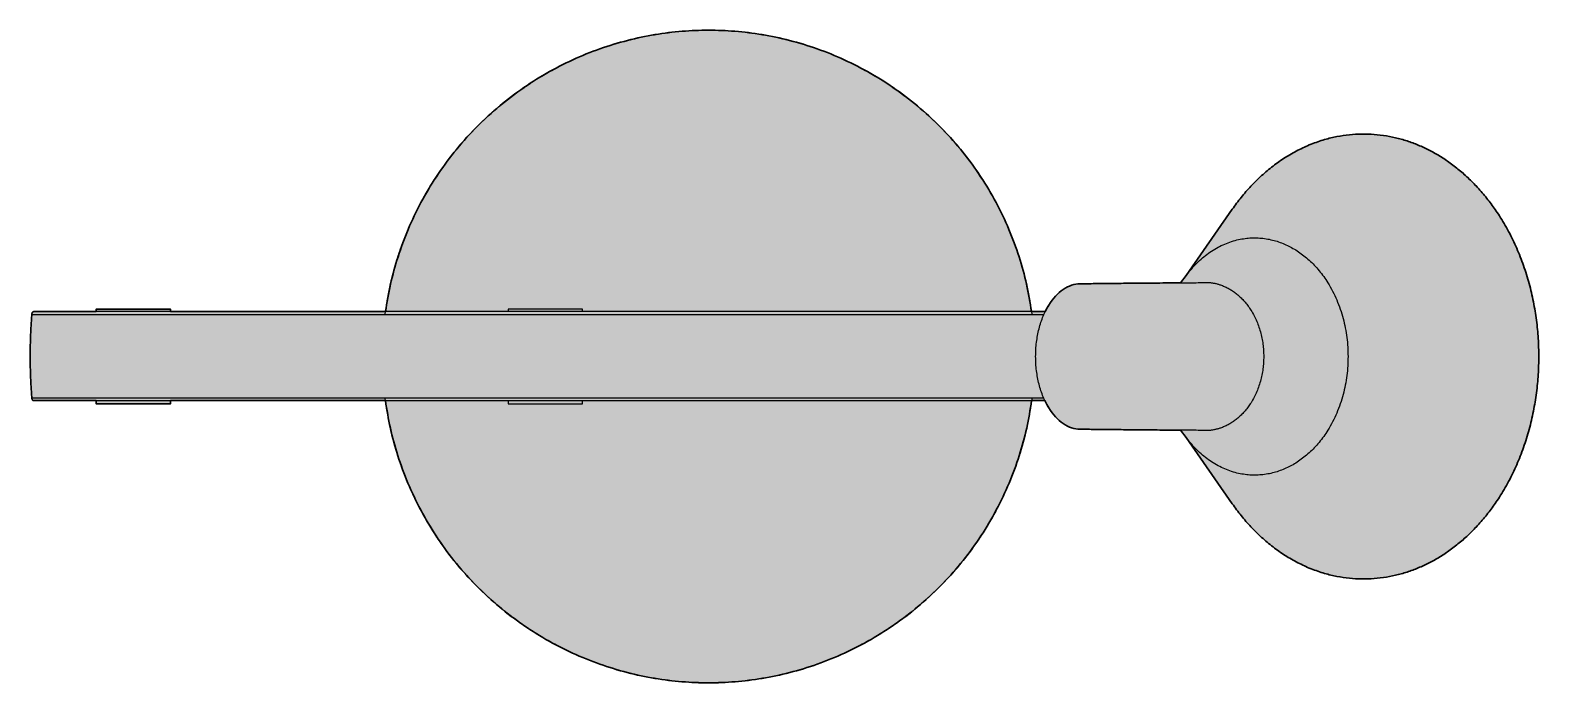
# Model space of a CAD drawing. Header units: millimetres. Extents: x -55 to 1027, y -524 to 768.
# Drawn here: x -55 to 453, y -524 to -304 of the extents above; entities that cross this region are included whole.
import ezdxf

# ---------------------------------------------------------------- set-up
doc = ezdxf.new("R2010")
doc.units = ezdxf.units.MM
doc.layers.add('Blocks', color=7, linetype='Continuous')
doc.layers.add('Blocks$Fill', color=7, linetype='Continuous', true_color=0xffffff)
doc.layers.add('Blocks$Inner', color=7, linetype='Continuous', lineweight=25, true_color=0x007f00)
doc.layers.add('Blocks$Outline', color=7, linetype='Continuous', lineweight=35, true_color=0xff3f3f)

# ---------------------------------------------------------------- blocks, each defined once
blk = doc.blocks.new('NJP Table Lamp Top')
at = {"layer": 'Blocks$Fill'}
blk.add_hatch(color=256, dxfattribs=at).paths.add_polyline_path([(118.7, 30), (119.04, 32.3), (119.44, 34.61), (119.88, 36.92), (120.38, 39.24), (120.94, 41.56), (121.55, 43.88), (122.21, 46.2), (122.92, 48.52), (123.7, 50.84), (124.52, 53.15), (125.41, 55.45), (126.35, 57.74), (127.34, 60.02), (128.39, 62.29), (129.5, 64.54), (130.66, 66.78), (131.88, 68.99), (133.15, 71.18), (134.48, 73.35), (135.86, 75.49), (137.29, 77.61), (138.77, 79.69), (140.31, 81.75), (141.89, 83.77), (143.53, 85.75), (145.21, 87.7), (146.94, 89.61), (148.71, 91.48), (150.52, 93.31), (152.38, 95.1), (154.28, 96.84), (156.22, 98.53), (158.2, 100.18), (160.21, 101.78), (162.25, 103.33), (164.33, 104.82), (166.43, 106.27), (168.57, 107.67), (170.73, 109.01), (172.91, 110.29), (175.12, 111.53), (177.35, 112.71), (179.6, 113.83), (181.86, 114.9), (184.14, 115.91), (186.42, 116.86), (188.72, 117.76), (191.03, 118.61), (193.35, 119.4), (195.67, 120.13), (197.99, 120.81), (200.31, 121.43), (202.63, 122), (204.95, 122.51), (207.27, 122.98), (209.58, 123.39), (211.88, 123.74), (214.17, 124.05), (216.45, 124.31), (218.72, 124.52), (220.98, 124.68), (223.22, 124.79), (225.45, 124.86), (227.65, 124.88), (229.86, 124.86), (232.09, 124.79), (234.33, 124.68), (236.59, 124.52), (238.86, 124.31), (241.14, 124.05), (243.43, 123.74), (245.73, 123.39), (248.04, 122.98), (250.36, 122.51), (252.68, 122), (255, 121.43), (257.32, 120.81), (259.64, 120.13), (261.96, 119.4), (264.28, 118.61), (266.58, 117.76), (268.88, 116.86), (271.17, 115.91), (273.45, 114.9), (275.71, 113.83), (277.96, 112.71), (280.19, 111.53), (282.39, 110.29), (284.58, 109.01), (286.74, 107.67), (288.87, 106.27), (290.98, 104.82), (293.06, 103.33), (295.1, 101.78), (297.11, 100.18), (299.09, 98.53), (301.03, 96.84), (302.92, 95.1), (304.78, 93.31), (306.6, 91.48), (308.37, 89.61), (310.1, 87.7), (311.78, 85.75), (313.41, 83.77), (315, 81.75), (316.53, 79.69), (318.02, 77.61), (319.45, 75.49), (320.83, 73.35), (322.15, 71.18), (323.43, 68.99), (324.64, 66.78), (325.81, 64.54), (326.91, 62.29), (327.96, 60.02), (328.96, 57.74), (329.9, 55.45), (330.78, 53.15), (331.61, 50.84), (332.38, 48.52), (333.1, 46.2), (333.76, 43.88), (334.37, 41.56), (334.92, 39.24), (335.42, 36.92), (335.87, 34.61), (336.27, 32.3), (336.61, 30), (341.21, 30), (341.5, 30.57), (341.8, 31.13), (342.1, 31.68), (342.42, 32.21), (342.68, 32.63), (342.96, 33.03), (343.23, 33.43), (343.52, 33.82), (343.81, 34.19), (344.1, 34.56), (344.4, 34.91), (344.71, 35.25), (345.02, 35.58), (345.33, 35.89), (345.65, 36.2), (345.97, 36.49), (346.3, 36.77), (346.64, 37.03), (346.97, 37.28), (347.31, 37.52), (347.66, 37.74), (348, 37.95), (348.35, 38.15), (348.71, 38.33), (348.88, 38.41), (349.06, 38.49), (349.24, 38.57), (349.42, 38.65), (349.6, 38.72), (349.78, 38.79), (349.96, 38.85), (350.14, 38.91), (350.31, 38.97), (350.49, 39.02), (350.66, 39.06), (350.83, 39.11), (351.01, 39.15), (351.18, 39.19), (351.35, 39.22), (351.53, 39.25), (351.7, 39.28), (351.88, 39.3), (352.05, 39.32), (352.23, 39.34), (352.4, 39.36), (352.58, 39.37), (352.75, 39.38), (352.93, 39.38), (373.49, 39.61), (383.58, 39.69), (383.62, 39.69), (386.88, 39.72), (388.81, 42.2), (404.32, 64.51), (405.75, 66.49), (406.49, 67.46), (407.24, 68.42), (408.02, 69.36), (408.81, 70.3), (409.62, 71.22), (410.44, 72.12), (411.28, 73.01), (412.14, 73.88), (413.02, 74.73), (413.91, 75.57), (414.81, 76.39), (415.73, 77.19), (416.67, 77.97), (417.62, 78.73), (418.58, 79.46), (419.56, 80.18), (420.55, 80.88), (421.56, 81.55), (422.57, 82.2), (423.6, 82.82), (424.64, 83.42), (425.69, 84), (426.75, 84.55), (427.82, 85.08), (428.9, 85.58), (429.99, 86.05), (431.08, 86.5), (432.18, 86.92), (433.29, 87.31), (434.41, 87.68), (435.53, 88.02), (436.66, 88.33), (437.79, 88.61), (438.92, 88.86), (440.05, 89.09), (441.19, 89.29), (442.33, 89.45), (443.47, 89.6), (444.61, 89.71), (445.75, 89.79), (446.89, 89.85), (448.03, 89.88), (449.16, 89.88), (450.3, 89.85), (451.43, 89.8), (452.55, 89.72), (453.67, 89.61), (454.78, 89.47), (455.89, 89.31), (456.99, 89.13), (458.09, 88.92), (459.18, 88.68), (460.26, 88.42), (461.33, 88.13), (462.39, 87.82), (463.44, 87.49), (464.49, 87.13), (465.52, 86.76), (466.54, 86.36), (467.55, 85.94), (468.55, 85.49), (469.54, 85.03), (470.52, 84.55), (471.5, 84.04), (472.48, 83.51), (473.45, 82.95), (474.42, 82.36), (475.39, 81.76), (476.35, 81.12), (477.31, 80.46), (478.26, 79.78), (479.21, 79.07), (480.15, 78.33), (481.08, 77.57), (482, 76.78), (482.92, 75.97), (483.82, 75.14), (484.72, 74.28), (485.61, 73.4), (486.48, 72.49), (487.34, 71.56), (488.19, 70.6), (489.03, 69.63), (489.86, 68.63), (490.67, 67.61), (491.46, 66.56), (492.24, 65.5), (493.01, 64.42), (493.76, 63.31), (494.49, 62.19), (495.21, 61.05), (495.91, 59.89), (496.59, 58.71), (497.26, 57.52), (498.53, 55.08), (499.73, 52.58), (500.84, 50.03), (501.88, 47.44), (502.83, 44.8), (503.7, 42.13), (504.48, 39.43), (505.18, 36.7), (505.79, 33.97), (506.32, 31.22), (506.76, 28.47), (507.11, 25.72), (507.39, 22.99), (507.58, 20.26), (507.7, 17.56), (507.73, 14.88), (507.7, 12.2), (507.58, 9.5), (507.39, 6.78), (507.11, 4.04), (506.76, 1.29), (506.32, -1.46), (505.79, -4.2), (505.18, -6.94), (504.48, -9.66), (503.7, -12.36), (502.83, -15.04), (501.88, -17.67), (500.84, -20.27), (499.73, -22.82), (498.53, -25.31), (497.26, -27.75), (496.59, -28.95), (495.91, -30.12), (495.21, -31.28), (494.49, -32.43), (493.76, -33.55), (493.01, -34.65), (492.24, -35.74), (491.46, -36.8), (490.67, -37.84), (489.86, -38.86), (489.03, -39.86), (488.19, -40.84), (487.34, -41.79), (486.48, -42.72), (485.61, -43.63), (484.72, -44.51), (483.82, -45.37), (482.92, -46.21), (482, -47.02), (481.08, -47.8), (480.15, -48.57), (479.21, -49.3), (478.26, -50.01), (477.31, -50.7), (476.35, -51.36), (475.39, -51.99), (474.42, -52.6), (473.45, -53.18), (472.48, -53.74), (471.5, -54.28), (470.52, -54.79), (469.54, -55.27), (468.55, -55.73), (467.55, -56.17), (466.54, -56.59), (465.52, -56.99), (464.49, -57.37), (463.44, -57.73), (462.39, -58.06), (461.33, -58.37), (460.26, -58.65), (459.18, -58.91), (458.09, -59.15), (456.99, -59.36), (455.89, -59.55), (454.78, -59.71), (453.67, -59.85), (452.55, -59.95), (451.43, -60.03), (450.3, -60.09), (449.16, -60.11), (448.03, -60.11), (446.89, -60.09), (445.75, -60.03), (444.61, -59.94), (443.47, -59.83), (442.33, -59.69), (441.19, -59.52), (440.05, -59.32), (438.92, -59.1), (437.79, -58.84), (436.66, -58.56), (435.53, -58.25), (434.41, -57.91), (433.29, -57.55), (432.18, -57.15), (431.08, -56.73), (429.99, -56.29), (428.9, -55.81), (427.82, -55.31), (426.75, -54.79), (425.69, -54.24), (424.64, -53.66), (423.6, -53.06), (422.57, -52.43), (421.56, -51.78), (420.55, -51.11), (419.56, -50.42), (418.58, -49.7), (417.62, -48.96), (416.67, -48.2), (415.73, -47.42), (414.81, -46.62), (413.91, -45.8), (413.02, -44.97), (412.14, -44.11), (411.28, -43.24), (410.44, -42.35), (409.62, -41.45), (408.81, -40.53), (408.02, -39.6), (407.24, -38.65), (406.49, -37.69), (405.75, -36.72), (404.32, -34.75), (388.81, -12.44), (386.88, -9.96), (383.62, -9.93), (383.58, -9.93), (376.29, -9.87), (373.48, -9.84), (352.93, -9.62), (352.75, -9.61), (352.58, -9.6), (352.4, -9.59), (352.23, -9.58), (352.05, -9.56), (351.88, -9.54), (351.7, -9.51), (351.53, -9.49), (351.35, -9.46), (351.18, -9.42), (351.01, -9.38), (350.83, -9.34), (350.66, -9.3), (350.49, -9.25), (350.31, -9.2), (350.14, -9.15), (349.96, -9.09), (349.78, -9.02), (349.6, -8.96), (349.42, -8.88), (349.24, -8.81), (349.06, -8.73), (348.88, -8.65), (348.71, -8.56), (348.35, -8.38), (348, -8.19), (347.66, -7.98), (347.31, -7.75), (346.97, -7.52), (346.64, -7.27), (346.3, -7), (345.97, -6.72), (345.65, -6.43), (345.33, -6.13), (345.02, -5.81), (344.71, -5.49), (344.4, -5.15), (344.1, -4.79), (343.81, -4.43), (343.52, -4.06), (343.23, -3.67), (342.96, -3.27), (342.68, -2.86), (342.42, -2.44), (342.07, -1.86), (341.74, -1.26), (341.41, -0.64), (341.1, 0), (336.64, 0), (336.3, -2.3), (335.91, -4.61), (335.47, -6.93), (334.97, -9.25), (334.42, -11.57), (333.82, -13.9), (333.16, -16.23), (332.45, -18.55), (331.68, -20.87), (330.86, -23.19), (329.98, -25.49), (329.04, -27.79), (328.05, -30.07), (327, -32.35), (325.9, -34.6), (324.74, -36.84), (323.52, -39.06), (322.25, -41.26), (320.93, -43.43), (319.55, -45.58), (318.12, -47.7), (316.64, -49.79), (315.1, -51.85), (313.52, -53.87), (311.88, -55.87), (310.2, -57.82), (308.48, -59.74), (306.7, -61.61), (304.89, -63.44), (303.03, -65.24), (301.13, -66.98), (299.19, -68.68), (297.21, -70.33), (295.2, -71.94), (293.15, -73.49), (291.07, -74.99), (288.97, -76.45), (286.83, -77.85), (284.67, -79.19), (282.48, -80.48), (280.27, -81.72), (278.04, -82.9), (275.79, -84.03), (273.52, -85.1), (271.24, -86.11), (268.95, -87.07), (266.65, -87.97), (264.34, -88.82), (262.02, -89.61), (259.69, -90.35), (257.37, -91.03), (255.04, -91.65), (252.72, -92.22), (250.39, -92.74), (248.08, -93.21), (245.76, -93.62), (243.46, -93.98), (241.16, -94.29), (238.88, -94.54), (236.6, -94.75), (234.34, -94.91), (232.1, -95.03), (229.87, -95.1), (227.65, -95.12), (225.44, -95.1), (223.21, -95.03), (220.97, -94.91), (218.71, -94.75), (216.43, -94.54), (214.15, -94.29), (211.85, -93.98), (209.55, -93.62), (207.23, -93.21), (204.91, -92.74), (202.59, -92.22), (200.27, -91.65), (197.94, -91.03), (195.61, -90.35), (193.29, -89.61), (190.97, -88.82), (188.66, -87.97), (186.36, -87.07), (184.07, -86.11), (181.79, -85.1), (179.52, -84.03), (177.27, -82.9), (175.04, -81.72), (172.83, -80.48), (170.64, -79.19), (168.48, -77.85), (166.34, -76.45), (164.23, -74.99), (162.15, -73.49), (160.11, -71.94), (158.1, -70.33), (156.12, -68.68), (154.18, -66.98), (152.28, -65.24), (150.42, -63.44), (148.6, -61.61), (146.83, -59.74), (145.1, -57.82), (143.42, -55.87), (141.79, -53.87), (140.21, -51.85), (138.67, -49.79), (137.19, -47.7), (135.76, -45.58), (134.38, -43.43), (133.06, -41.26), (131.79, -39.06), (130.57, -36.84), (129.41, -34.6), (128.31, -32.35), (127.26, -30.07), (126.27, -27.79), (125.33, -25.49), (124.45, -23.19), (123.63, -20.87), (122.86, -18.55), (122.14, -16.23), (121.49, -13.9), (120.88, -11.57), (120.33, -9.25), (119.84, -6.93), (119.39, -4.61), (119, -2.3), (118.67, 0), (46.12, 0), (46.12, -1.12), (21.12, -1.12), (21.12, -1.12), (21.12, 0), (0, 0), (-0.01, 0), (-0.01, 0), (-0.02, 0), (-0.03, 0), (-0.03, 0), (-0.04, 0), (-0.05, 0), (-0.06, 0), (-0.06, 0.01), (-0.07, 0.01), (-0.08, 0.01), (-0.08, 0.01), (-0.09, 0.01), (-0.1, 0.01), (-0.1, 0.01), (-0.11, 0.02), (-0.12, 0.02), (-0.13, 0.02), (-0.13, 0.02), (-0.14, 0.03), (-0.15, 0.03), (-0.16, 0.03), (-0.16, 0.04), (-0.17, 0.04), (-0.18, 0.05), (-0.2, 0.05), (-0.21, 0.06), (-0.23, 0.07), (-0.24, 0.08), (-0.25, 0.09), (-0.27, 0.1), (-0.28, 0.11), (-0.3, 0.12), (-0.31, 0.14), (-0.32, 0.15), (-0.34, 0.16), (-0.35, 0.18), (-0.36, 0.19), (-0.38, 0.21), (-0.39, 0.22), (-0.4, 0.24), (-0.41, 0.26), (-0.42, 0.27), (-0.44, 0.29), (-0.45, 0.31), (-0.46, 0.33), (-0.47, 0.35), (-0.48, 0.37), (-0.49, 0.39), (-0.5, 0.41), (-0.51, 0.43), (-0.52, 0.45), (-0.52, 0.47), (-0.53, 0.5), (-0.54, 0.52), (-0.55, 0.54), (-0.55, 0.56), (-0.56, 0.59), (-0.57, 0.63), (-0.58, 0.68), (-0.59, 0.72), (-0.6, 0.77), (-0.61, 0.82), (-0.61, 0.86), (-0.61, 0.91), (-0.62, 0.96), (-0.62, 1), (-0.86, 4.48), (-1.03, 7.98), (-1.13, 11.49), (-1.17, 15), (-1.13, 18.51), (-1.03, 22.02), (-0.86, 25.52), (-0.62, 29), (-0.62, 29.04), (-0.61, 29.09), (-0.61, 29.14), (-0.61, 29.18), (-0.6, 29.23), (-0.59, 29.28), (-0.58, 29.32), (-0.57, 29.37), (-0.56, 29.41), (-0.55, 29.44), (-0.55, 29.46), (-0.54, 29.48), (-0.53, 29.5), (-0.52, 29.53), (-0.52, 29.55), (-0.51, 29.57), (-0.5, 29.59), (-0.49, 29.61), (-0.48, 29.63), (-0.47, 29.65), (-0.46, 29.67), (-0.45, 29.69), (-0.44, 29.71), (-0.42, 29.73), (-0.41, 29.74), (-0.4, 29.76), (-0.39, 29.78), (-0.38, 29.79), (-0.36, 29.81), (-0.35, 29.82), (-0.34, 29.84), (-0.32, 29.85), (-0.31, 29.86), (-0.3, 29.88), (-0.28, 29.89), (-0.27, 29.9), (-0.25, 29.91), (-0.24, 29.92), (-0.23, 29.93), (-0.21, 29.94), (-0.2, 29.95), (-0.18, 29.95), (-0.17, 29.96), (-0.16, 29.96), (-0.16, 29.97), (-0.15, 29.97), (-0.14, 29.97), (-0.13, 29.98), (-0.13, 29.98), (-0.12, 29.98), (-0.11, 29.98), (-0.1, 29.99), (-0.1, 29.99), (-0.09, 29.99), (-0.08, 29.99), (-0.08, 29.99), (-0.07, 29.99), (-0.06, 29.99), (-0.06, 30), (-0.05, 30), (-0.04, 30), (-0.03, 30), (-0.03, 30), (-0.02, 30), (-0.01, 30), (-0.01, 30), (0, 30), (21.12, 30), (21.12, 30.88), (21.12, 30.88), (46.12, 30.88), (46.12, 30.88), (46.12, 30)], flags=0)
at = {"layer": 'Blocks$Inner'}
for points, weights, knots in [([(118.56, 29), (130.97, 124.88), (227.65, 124.88), (324.34, 124.88), (336.74, 29)], [0.952619387626, 0.733104731934, 1, 0.73310433304, 0.952620043787], [188.124665, 188.124665, 188.124665, 345.575192, 345.575192, 503.025954, 503.025954, 503.025954]), ([(404.32, 64.51), (431.34, 103.36), (469.54, 85.03), (507.73, 66.7), (507.73, 14.88)], [1, 0.822717229071, 1, 0.822717229071, 1], [114.22693, 114.22693, 114.22693, 204.920178, 204.920178, 295.613425, 295.613425, 295.613425]), ([(389.43, 43.01), (404.29, 62.07), (423.83, 51.88), (443.37, 41.69), (443.37, 14.88)], [1, 0.830686404251, 1, 0.830686404251, 1], [58.636351, 58.636351, 58.636351, 105.872901, 105.872901, 153.109452, 153.109452, 153.109452]), ([(393.43, 39.78), (398.24, 40.34), (402.71, 38.01), (414.93, 31.64), (414.93, 14.88)], [0.918094004702, 0.930603416336, 1, 0.830686404251, 1], [44.177644, 44.177644, 44.177644, 56.278244, 56.278244, 85.801254, 85.801254, 85.801254]), ([(46.12, 30.88), (46.12, 30.88), (33.62, 30.88), (21.12, 30.88), (21.12, 30.88)], [1, 0.707106781187, 1, 0.707106781187, 1], [0, 0, 0, 19.634954, 19.634954, 39.269908, 39.269908, 39.269908]), ([(185.12, 30.88), (185.12, 30.88), (172.62, 30.88), (160.12, 30.88), (160.12, 30.88)], [1, 0.707106781187, 1, 0.707106781187, 1], [0, 0, 0, 19.634954, 19.634954, 39.269908, 39.269908, 39.269908]), ([(443.37, 14.88), (443.37, -11.93), (423.83, -22.12), (404.29, -32.31), (389.43, -13.24)], [1, 0.830686404251, 1, 0.830686404251, 1], [153.109452, 153.109452, 153.109452, 200.346002, 200.346002, 247.582552, 247.582552, 247.582552]), ([(414.93, 14.88), (414.93, -1.87), (402.71, -8.24), (398.25, -10.57), (393.44, -10.01)], [1, 0.830686404251, 1, 0.93061412145, 0.918097865459], [85.801254, 85.801254, 85.801254, 115.324098, 115.324098, 127.422763, 127.422763, 127.422763]), ([(507.73, 14.88), (507.73, -36.94), (469.54, -55.27), (431.34, -73.6), (404.32, -34.75)], [1, 0.822717229071, 1, 0.822717229071, 1], [295.613425, 295.613425, 295.613425, 386.306673, 386.306673, 476.999921, 476.999921, 476.999921]), ([(336.77, 1), (324.55, -95.12), (227.65, -95.12), (130.76, -95.12), (118.53, 1)], [0.953330799864, 0.732673022944, 1, 0.73267734414, 0.953323666364], [187.869985, 187.869985, 187.869985, 345.575192, 345.575192, 503.27785, 503.27785, 503.27785]), ([(21.12, -1.12), (21.12, -1.12), (33.62, -1.12), (46.12, -1.12), (46.12, -1.12)], [1, 0.707106781187, 1, 0.707106781187, 1], [0, 0, 0, 19.634954, 19.634954, 39.269908, 39.269908, 39.269908]), ([(160.12, -1.12), (160.12, -1.12), (172.62, -1.12), (185.12, -1.12), (185.12, -1.12)], [1, 0.707106781187, 1, 0.707106781187, 1], [0, 0, 0, 19.634954, 19.634954, 39.269908, 39.269908, 39.269908])]:
    blk.add_rational_spline(points, weights, degree=2, knots=knots, dxfattribs=at)
for points, degree in [([(388.22, 41.35), (404.32, 64.51)], 1), ([(386.88, 39.72), (389.43, 43.01)], 1), ([(373.49, 39.61), (374.54, 39.62), (375.41, 39.62), (376.29, 39.63)], 3), ([(376.29, 39.63), (378.72, 39.65), (381.16, 39.67), (383.58, 39.69)], 3), ([(383.58, 39.69), (383.59, 39.69), (383.61, 39.69), (383.62, 39.69)], 3), ([(383.62, 39.69), (384.85, 39.71), (386.07, 39.72), (387.28, 39.73)], 3), ([(387.28, 39.73), (388, 39.73), (388.73, 39.74), (389.45, 39.74)], 3), ([(21.12, 30.88), (21.12, 30)], 1), ([(46.12, 30), (46.12, 30.88)], 1), ([(160.12, 30.88), (160.12, 30)], 1), ([(185.12, 30), (185.12, 30.88)], 1), ([(-0.62, 29), (340.76, 29)], 1), ([(341.21, 30), (0, 30)], 1), ([(-0.62, 1), (340.65, 1)], 1), ([(0, 0), (341.1, 0)], 1), ([(21.12, 0), (21.12, -1.12)], 1), ([(46.12, -1.12), (46.12, 0)], 1), ([(160.12, 0), (160.12, -1.12)], 1), ([(185.12, -1.12), (185.12, 0)], 1), ([(353.08, -9.62), (353.08, -9.62), (353.08, -9.62), (353.08, -9.62)], 3), ([(376.29, -9.87), (375.41, -9.86), (374.53, -9.85), (373.48, -9.84)], 3), ([(383.58, -9.93), (381.16, -9.91), (378.72, -9.89), (376.29, -9.87)], 3), ([(383.62, -9.93), (383.61, -9.93), (383.59, -9.93), (383.58, -9.93)], 3), ([(387.28, -9.96), (386.07, -9.95), (384.85, -9.94), (383.62, -9.93)], 3), ([(389.43, -13.24), (386.87, -9.95)], 1), ([(389.45, -9.98), (388.73, -9.97), (388, -9.97), (387.28, -9.96)], 3), ([(404.32, -34.75), (388.22, -11.59)], 1)]:
    blk.add_open_spline(points, degree=degree, dxfattribs=at)
for points, knots in [([(352.93, -9.62), (351.99, -9.6), (350.07, -9.28), (346.33, -7.43), (342.98, -3.8), (340.46, 1.18), (339.06, 5.45), (338.2, 10.07), (337.9, 14.88), (338.2, 19.69), (339.06, 24.32), (340.46, 28.58), (342.98, 33.56), (346.33, 37.2), (350.07, 39.04), (351.99, 39.37), (352.93, 39.38)], [171.347122, 171.347122, 171.347122, 171.347122, 177.623186, 184.245947, 197.491467, 204.114227, 210.736987, 217.359748, 223.982508, 230.605268, 237.228028, 243.850788, 250.473548, 263.719069, 270.341829, 276.617893, 276.617893, 276.617893, 276.617893]), ([(352.93, 39.38), (353.59, 39.39), (354.35, 39.4), (354.99, 39.41), (355.79, 39.42), (356.58, 39.43), (357.37, 39.44), (359.16, 39.47), (360.99, 39.49), (362.94, 39.51), (363.94, 39.52), (364.98, 39.53), (366.05, 39.54), (367.12, 39.55), (368.22, 39.56), (369.33, 39.57), (370.7, 39.58), (372.08, 39.59), (373.49, 39.61)], [276.617893, 276.617893, 276.617893, 276.617893, 279.231246, 279.231246, 279.231246, 282.255377, 282.255377, 282.255377, 289.014892, 289.014892, 289.014892, 292.527981, 292.527981, 292.527981, 296.047559, 296.047559, 296.047559, 300.333584, 300.333584, 300.333584, 300.333584]), ([(389.45, 39.74), (389.96, 39.75), (390.46, 39.75), (390.96, 39.76), (391.78, 39.76), (392.61, 39.77), (393.43, 39.78)], [39.955557, 39.955557, 39.955557, 39.955557, 41.532838, 41.532838, 41.532838, 44.177644, 44.177644, 44.177644, 44.177644]), ([(373.48, -9.84), (372.08, -9.83), (370.69, -9.82), (369.33, -9.81), (368.22, -9.79), (367.12, -9.78), (366.05, -9.77), (364.98, -9.76), (363.94, -9.75), (362.94, -9.74), (360.99, -9.72), (359.16, -9.7), (357.37, -9.68), (356.58, -9.67), (355.79, -9.66), (354.99, -9.65), (354.35, -9.64), (353.59, -9.63), (352.93, -9.62)], [147.633171, 147.633171, 147.633171, 147.633171, 151.917456, 151.917456, 151.917456, 155.437034, 155.437034, 155.437034, 158.950123, 158.950123, 158.950123, 165.709638, 165.709638, 165.709638, 168.73377, 168.73377, 168.73377, 171.347122, 171.347122, 171.347122, 171.347122]), ([(393.44, -10.01), (392.61, -10.01), (391.78, -10), (390.96, -9.99), (390.46, -9.99), (389.95, -9.98), (389.45, -9.98)], [127.422763, 127.422763, 127.422763, 127.422763, 130.069063, 130.069063, 130.069063, 131.652591, 131.652591, 131.652591, 131.652591])]:
    blk.add_open_spline(points, degree=3, knots=knots, dxfattribs=at)
for points, weights in [([(-0.62, 29), (-1.72, 15), (-0.62, 1)], [1, 0.991899838312, 1]), ([(0, 30), (-0.62, 30), (-0.62, 29)], [1, 0.707106781183, 1]), ([(-0.62, 1), (-0.62, 0), (0, 0)], [1, 0.707106781185, 1])]:
    blk.add_rational_spline(points, weights, degree=2, dxfattribs=at)
at = {"layer": 'Blocks$Outline'}
for points in [[(388.81, 42.2), (404.32, 64.51)], [(386.88, 39.72), (388.81, 42.2)], [(21.12, 30), (21.12, 30.88)], [(46.12, 30.88), (46.12, 30)], [(0, 30), (21.12, 30)], [(46.12, 30), (118.7, 30)], [(336.61, 30), (341.21, 30)], [(21.12, 0), (0, 0)], [(21.12, -1.12), (21.12, 0)], [(118.67, 0), (46.12, 0)], [(46.12, 0), (46.12, -1.12)], [(341.1, 0), (336.64, 0)], [(388.81, -12.44), (386.88, -9.96)], [(404.32, -34.75), (388.81, -12.44)]]:
    blk.add_lwpolyline(points, dxfattribs=at)
for points, weights, knots in [([(118.7, 30), (131.86, 124.88), (227.65, 124.88), (323.44, 124.88), (336.61, 30)], [0.949670006747, 0.734911270993, 1, 0.734911270993, 0.949670006747], [189.190403, 189.190403, 189.190403, 345.575192, 345.575192, 501.959981, 501.959981, 501.959981]), ([(404.32, 64.51), (431.34, 103.36), (469.54, 85.03), (507.73, 66.7), (507.73, 14.88)], [1, 0.822717229071, 1, 0.822717229071, 1], [-181.386495, -181.386495, -181.386495, -90.693248, -90.693248, 0, 0, 0]), ([(21.12, 30.88), (21.12, 30.88), (33.62, 30.88), (46.12, 30.88), (46.12, 30.88)], [1, 0.707106781187, 1, 0.707106781187, 1], [-39.269908, -39.269908, -39.269908, -19.634954, -19.634954, 0, 0, 0]), ([(507.73, 14.88), (507.73, -36.94), (469.54, -55.27), (431.34, -73.6), (404.32, -34.75)], [1, 0.822717229071, 1, 0.822717229071, 1], [-235.619449, -235.619449, -235.619449, -144.926201, -144.926201, -54.232954, -54.232954, -54.232954]), ([(336.64, 0), (323.65, -95.12), (227.65, -95.12), (131.65, -95.12), (118.67, 0)], [0.950361629324, 0.734485181886, 1, 0.734485181886, 0.950361629324], [188.939039, 188.939039, 188.939039, 345.575192, 345.575192, 502.211345, 502.211345, 502.211345]), ([(46.12, -1.12), (46.05, -1.12), (33.62, -1.12), (21.12, -1.12), (21.12, -1.12)], [0.997720710122, 0.708250895321, 1, 0.707106781187, 1], [-39.193209, -39.193209, -39.193209, -19.634954, -19.634954, 0, 0, 0])]:
    blk.add_rational_spline(points, weights, degree=2, knots=knots, dxfattribs=at)
for points, knots in [([(341.21, 30), (341.59, 30.77), (343.3, 33.92), (346.33, 37.2), (350.07, 39.04), (351.99, 39.37), (352.93, 39.38)], [-30.552212, -30.552212, -30.552212, -30.552212, -26.491041, -13.24552, -6.62276, -0.346696, -0.346696, -0.346696, -0.346696]), ([(352.93, 39.38), (353.59, 39.39), (354.35, 39.4), (354.99, 39.41), (355.79, 39.42), (356.58, 39.43), (357.37, 39.44), (359.16, 39.47), (360.99, 39.49), (362.94, 39.51), (363.94, 39.52), (364.98, 39.53), (366.05, 39.54), (367.12, 39.55), (368.22, 39.56), (369.33, 39.57), (370.7, 39.58), (372.08, 39.59), (373.49, 39.61)], [0.073037, 0.073037, 0.073037, 0.073037, 2.68639, 2.68639, 2.68639, 5.710521, 5.710521, 5.710521, 12.470036, 12.470036, 12.470036, 15.983125, 15.983125, 15.983125, 19.502703, 19.502703, 19.502703, 23.788728, 23.788728, 23.788728, 23.788728]), ([(373.49, 39.61), (374.54, 39.62), (375.41, 39.62), (376.29, 39.63), (378.72, 39.65), (381.16, 39.67), (383.58, 39.69), (383.59, 39.69), (383.61, 39.69), (383.62, 39.69)], [7.995458, 7.995458, 7.995458, 7.995458, 10.645525, 10.645525, 10.645525, 17.963949, 17.963949, 17.963949, 18.008467, 18.008467, 18.008467, 18.008467]), ([(352.93, -9.62), (351.99, -9.6), (350.07, -9.28), (346.33, -7.43), (343.25, -4.1), (341.51, -0.86), (341.1, 0)], [-105.617467, -105.617467, -105.617467, -105.617467, -99.341403, -92.718642, -79.473122, -75.001087, -75.001087, -75.001087, -75.001087]), ([(373.48, -9.84), (372.08, -9.83), (370.69, -9.82), (369.33, -9.81), (368.22, -9.79), (367.12, -9.78), (366.05, -9.77), (364.98, -9.76), (363.94, -9.75), (362.94, -9.74), (360.99, -9.72), (359.16, -9.7), (357.37, -9.68), (356.58, -9.67), (355.79, -9.66), (354.99, -9.65), (354.4, -9.64), (353.7, -9.63), (353.03, -9.62), (352.98, -9.62), (352.93, -9.62)], [20.889702, 20.889702, 20.889702, 20.889702, 25.173987, 25.173987, 25.173987, 28.693565, 28.693565, 28.693565, 32.206654, 32.206654, 32.206654, 38.966169, 38.966169, 38.966169, 41.990301, 41.990301, 41.990301, 44.401907, 44.413664, 44.603653, 44.603653, 44.603653, 44.603653]), ([(383.62, -9.93), (383.61, -9.93), (383.59, -9.93), (383.58, -9.93), (381.16, -9.91), (378.72, -9.89), (376.29, -9.87), (375.41, -9.86), (374.53, -9.85), (373.48, -9.84)], [20.134761, 20.134761, 20.134761, 20.134761, 20.179347, 20.179347, 20.179347, 27.497771, 27.497771, 27.497771, 30.149465, 30.149465, 30.149465, 30.149465]), ([(386.88, -9.96), (386.87, -9.96), (385.8, -9.95), (384.71, -9.94), (383.62, -9.93)], [7.383563, 7.383563, 7.383563, 7.383563, 7.386469, 10.690437, 10.690437, 10.690437, 10.690437])]:
    blk.add_open_spline(points, degree=3, knots=knots, dxfattribs=at)
blk.add_open_spline([(383.62, 39.69), (384.72, 39.7), (385.8, 39.71), (386.88, 39.72)], degree=3, dxfattribs=at)
for points, weights in [([(-0.62, 1), (-1.72, 15), (-0.62, 29)], [1, 0.991899838312, 1]), ([(-0.62, 29), (-0.62, 30), (0, 30)], [1, 0.707106781183, 1]), ([(0, 0), (-0.62, 0), (-0.62, 1)], [1, 0.707106781185, 1])]:
    blk.add_rational_spline(points, weights, degree=2, dxfattribs=at)

msp = doc.modelspace()

# ---------------------------------------------------------------- block references
at = {"layer": 'Blocks'}
msp.add_blockref('NJP Table Lamp Top', (-54.27, -428.69), dxfattribs=at)

doc.saveas('drawing.dxf')
